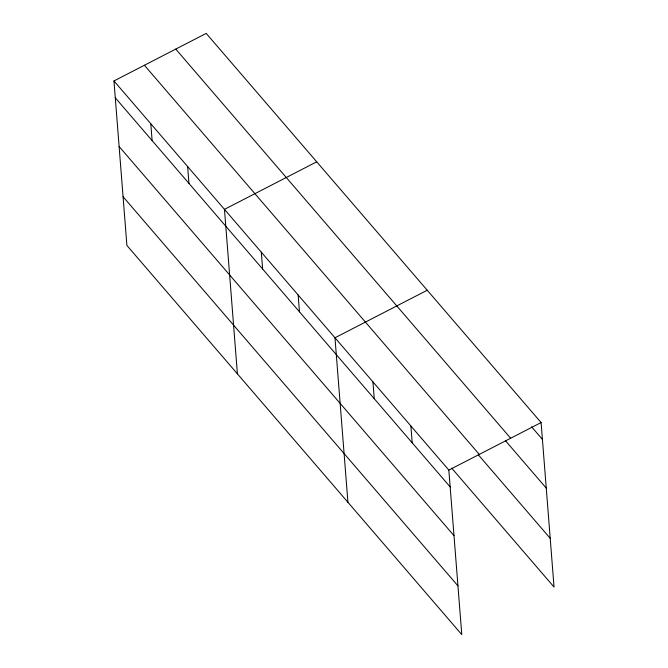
<?xml version="1.0" encoding="UTF-8"?>
<svg xmlns="http://www.w3.org/2000/svg" width="668" height="668" viewBox="0 0 668 668"><rect width="100%" height="100%" fill="white"/><g stroke="black" fill="none" stroke-linecap="round" stroke-linejoin="round"><path stroke-width="1" d="M113.961 80.945L448.838 470.088L461.788 634.6L126.903 245.448L113.961 80.945L206.212 33.4L541.097 422.552L554.039 587.055L451.702 468.134M316.724 161.823L224.465 209.36L237.416 373.871M427.236 290.238L334.977 337.783L347.928 502.286M448.838 470.088L541.097 422.552M531.578 426.794L542.424 439.394M175.767 49.09L510.653 438.241M505.592 440.872L546.257 488.124M144.405 65.255L479.282 454.399M478.371 454.85L550.207 538.333M115.28 97.787L450.165 486.939M119.121 146.517L453.998 535.669M123.071 196.726L457.947 585.869M410.887 425.992L412.214 442.834M372.928 381.887L374.255 398.729M298.145 294.972L299.464 311.822M261.305 252.17L262.633 269.012M187.633 166.557L188.96 183.399M150.793 123.747L152.12 140.597"/></g></svg>
